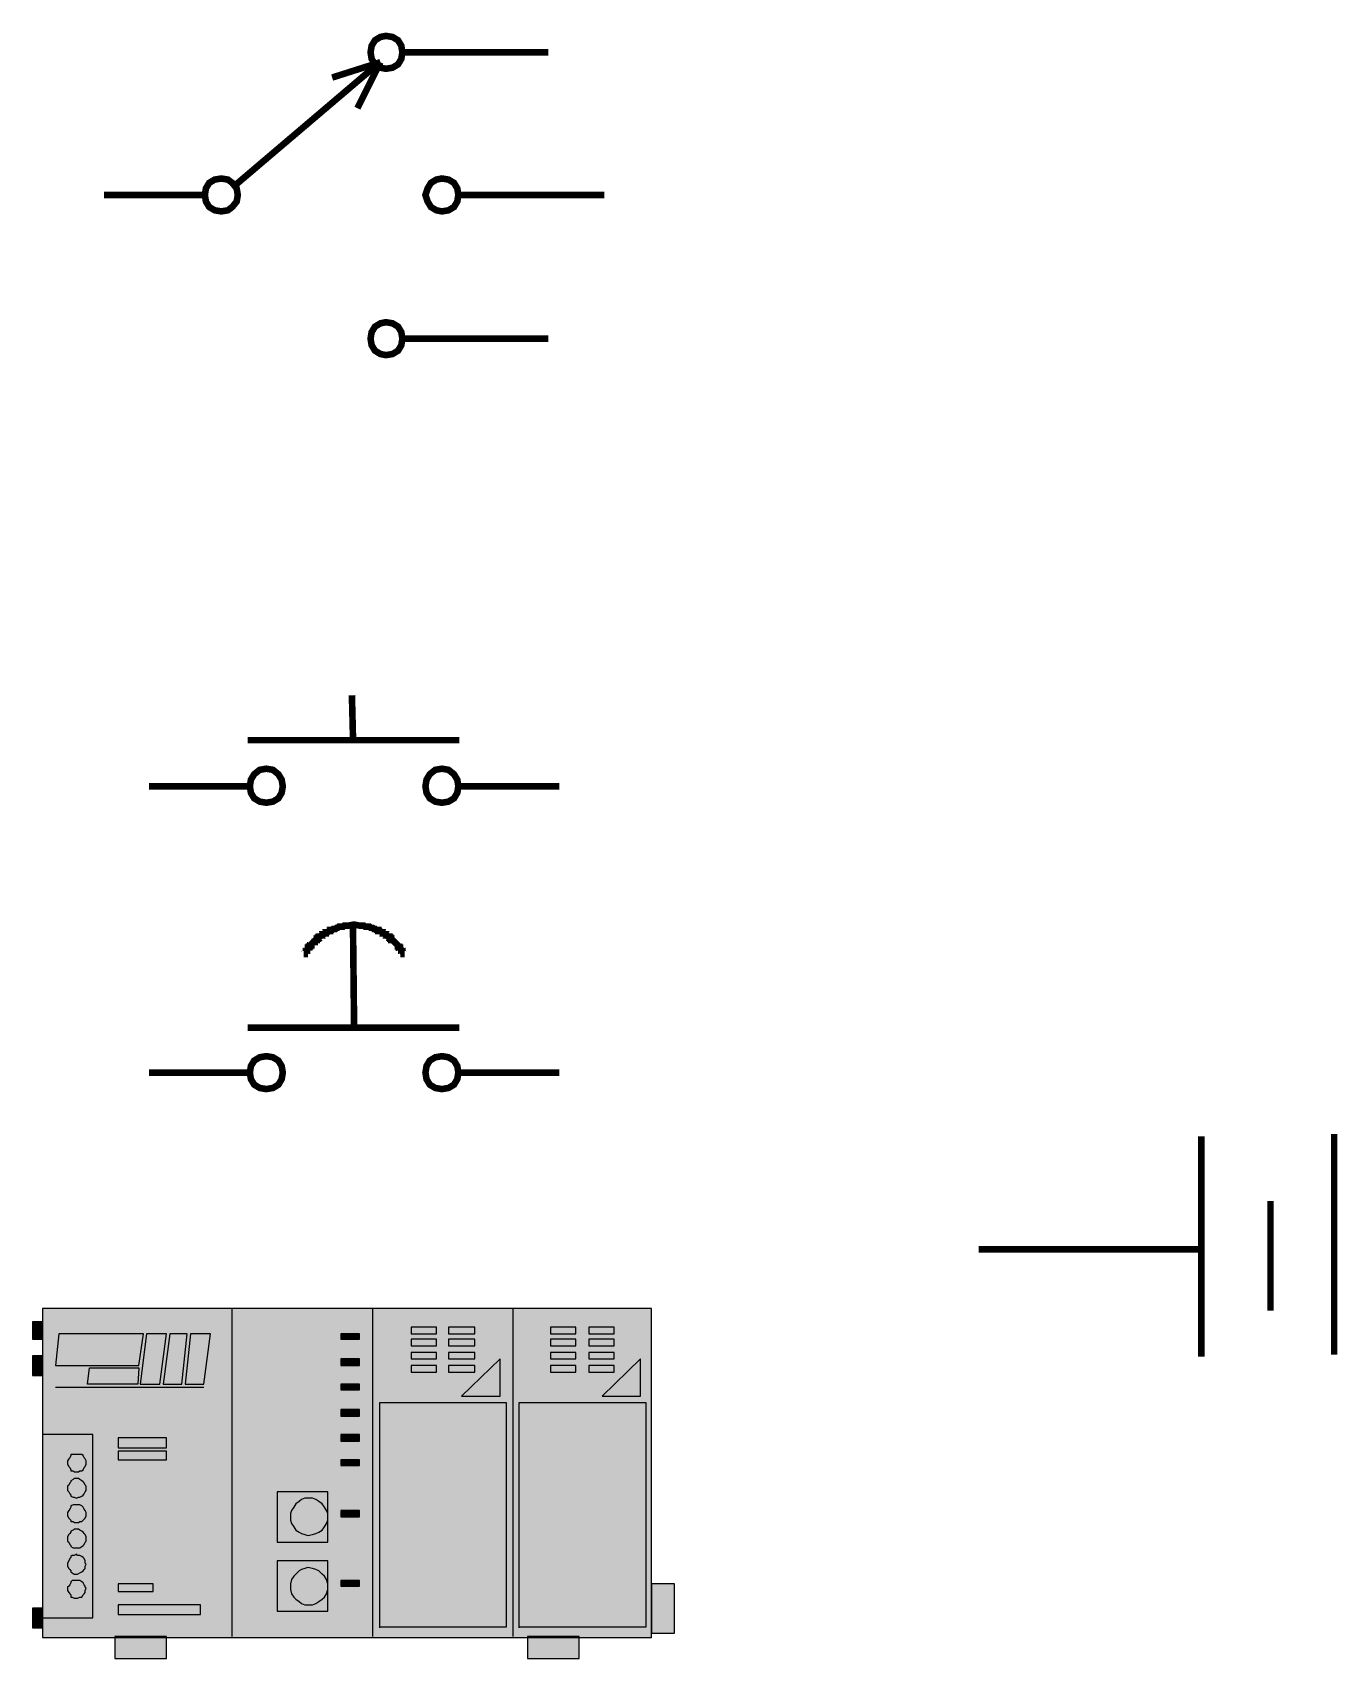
# Model space of a CAD drawing. Extents: x 0.2 to 11.5, y 0.2 to 7.2.
# Drawn here: x 0.2 to 5.23, y 0.25 to 6.52 of the extents above; entities that cross this region are included whole.
import ezdxf

# ---------------------------------------------------------------- set-up
doc = ezdxf.new("R2010")
doc.units = 0
doc.header["$LTSCALE"] = 0.423333
doc.layers.add('FOREGROUND', color=7, linetype='CONTINUOUS')

msp = doc.modelspace()

# ---------------------------------------------------------------- linework, layer by layer
at = {"layer": 'FOREGROUND', "color": 15, "linetype": 'CONTINUOUS'}
for p, q in [((0.9694, 0.3344), (0.9694, 1.6002)), ((1.5113, 0.3344), (1.5113, 1.6002)), ((2.0532, 0.3344), (2.0532, 1.6002)), ((0.8594, 1.2954), (0.2879, 1.2954))]:
    msp.add_line(p, q, dxfattribs=at)
at = {"layer": 'FOREGROUND', "linetype": 'CONTINUOUS', "const_width": 0.0254}
for points in [[(1.6256, 6.4474), (1.6214, 6.422), (1.6087, 6.4008), (1.5875, 6.3881), (1.5621, 6.3839), (1.5409, 6.3881), (1.5198, 6.4008), (1.5071, 6.422), (1.5028, 6.4474), (1.5071, 6.4728), (1.5198, 6.4939), (1.5409, 6.5066), (1.5621, 6.5109), (1.5875, 6.5066), (1.6087, 6.4939), (1.6214, 6.4728)], [(0.9906, 5.897), (0.9864, 5.8716), (0.9694, 5.8505), (0.9525, 5.8378), (0.9271, 5.8335), (0.9017, 5.8378), (0.8805, 5.8505), (0.8678, 5.8716), (0.8636, 5.897), (0.8678, 5.9224), (0.8805, 5.9436), (0.9017, 5.9563), (0.9271, 5.9605), (0.9525, 5.9563), (0.9694, 5.9436), (0.9864, 5.9224)], [(1.8415, 5.897), (1.8373, 5.8716), (1.8246, 5.8505), (1.8034, 5.8378), (1.778, 5.8335), (1.7568, 5.8378), (1.7357, 5.8505), (1.723, 5.8716), (1.7145, 5.897), (1.723, 5.9224), (1.7357, 5.9436), (1.7568, 5.9563), (1.778, 5.9605), (1.8034, 5.9563), (1.8246, 5.9436), (1.8373, 5.9224)], [(1.6256, 5.3425), (1.6214, 5.3171), (1.6087, 5.2959), (1.5875, 5.2832), (1.5621, 5.279), (1.5409, 5.2832), (1.5198, 5.2959), (1.5071, 5.3171), (1.5028, 5.3425), (1.5071, 5.3679), (1.5198, 5.389), (1.5409, 5.4017), (1.5621, 5.406), (1.5875, 5.4017), (1.6087, 5.389), (1.6214, 5.3679)], [(1.1642, 3.6153), (1.1599, 3.5899), (1.1472, 3.5687), (1.1261, 3.556), (1.1007, 3.5518), (1.0753, 3.556), (1.0541, 3.5687), (1.0414, 3.5899), (1.0372, 3.6153), (1.0414, 3.6407), (1.0541, 3.6618), (1.0753, 3.6788), (1.1007, 3.683), (1.1261, 3.6788), (1.1472, 3.6618), (1.1599, 3.6407)], [(1.8415, 3.6153), (1.8373, 3.5899), (1.8246, 3.5687), (1.8034, 3.556), (1.778, 3.5518), (1.7526, 3.556), (1.7314, 3.5687), (1.7187, 3.5899), (1.7145, 3.6153), (1.7187, 3.6407), (1.7314, 3.6618), (1.7526, 3.6788), (1.778, 3.683), (1.8034, 3.6788), (1.8246, 3.6618), (1.8373, 3.6407)], [(1.1642, 2.5104), (1.1599, 2.485), (1.1472, 2.4638), (1.1261, 2.4511), (1.1007, 2.4469), (1.0753, 2.4511), (1.0541, 2.4638), (1.0414, 2.485), (1.0372, 2.5104), (1.0414, 2.5358), (1.0541, 2.5569), (1.0753, 2.5696), (1.1007, 2.5739), (1.1261, 2.5696), (1.1472, 2.5569), (1.1599, 2.5358)], [(1.8415, 2.5104), (1.8373, 2.485), (1.8246, 2.4638), (1.8034, 2.4511), (1.778, 2.4469), (1.7526, 2.4511), (1.7314, 2.4638), (1.7187, 2.485), (1.7145, 2.5104), (1.7187, 2.5358), (1.7314, 2.5569), (1.7526, 2.5696), (1.778, 2.5739), (1.8034, 2.5696), (1.8246, 2.5569), (1.8373, 2.5358)]]:
    msp.add_lwpolyline(points, close=True, dxfattribs=at)
for points in [[(0.9864, 5.9394), (1.524, 6.3966)], [(1.5409, 6.4093), (1.3547, 6.35)], [(1.5409, 6.4093), (1.452, 6.2315)], [(1.6256, 6.4474), (2.1886, 6.4474)], [(0.4741, 5.897), (0.8636, 5.897)], [(1.8415, 5.897), (2.4045, 5.897)], [(1.6256, 5.3425), (2.1886, 5.3425)], [(1.4309, 3.9666), (1.4351, 3.8015)], [(1.0287, 3.7931), (1.8457, 3.7931)], [(0.6477, 3.6153), (1.0372, 3.6153)], [(1.8415, 3.6153), (2.231, 3.6153)], [(1.6341, 2.9676), (1.6298, 2.9676), (1.6298, 2.9718), (1.6256, 2.976), (1.6256, 2.9803), (1.6214, 2.9803), (1.6214, 2.9845), (1.6171, 2.9887), (1.6171, 2.993), (1.6129, 2.993), (1.6129, 2.9972), (1.6087, 2.9972), (1.6087, 3.0014), (1.6044, 3.0057), (1.6002, 3.0099), (1.596, 3.0141), (1.5917, 3.0184), (1.5875, 3.0226), (1.5833, 3.0226), (1.5833, 3.0268), (1.579, 3.0268), (1.579, 3.0311), (1.5748, 3.0311), (1.5748, 3.0353), (1.5706, 3.0353), (1.5663, 3.0395), (1.5621, 3.0395), (1.5621, 3.0438), (1.5579, 3.0438), (1.5536, 3.048), (1.5494, 3.048), (1.5494, 3.0522), (1.5452, 3.0522), (1.5409, 3.0565), (1.5367, 3.0565), (1.5325, 3.0565), (1.5325, 3.0607), (1.5282, 3.0607), (1.524, 3.0607), (1.5198, 3.0649), (1.5155, 3.0649), (1.5113, 3.0692), (1.5071, 3.0692), (1.5028, 3.0692), (1.4986, 3.0734), (1.4944, 3.0734), (1.4859, 3.0734), (1.4817, 3.0734), (1.4774, 3.0776), (1.469, 3.0776), (1.4605, 3.0776), (1.4393, 3.0819), (1.4182, 3.0776), (1.4097, 3.0776), (1.4012, 3.0776), (1.397, 3.0734), (1.3928, 3.0734), (1.3843, 3.0734), (1.3801, 3.0734), (1.3758, 3.0692), (1.3716, 3.0692), (1.3674, 3.0649), (1.3631, 3.0649), (1.3589, 3.0649), (1.3547, 3.0607), (1.3504, 3.0607), (1.3462, 3.0607), (1.3462, 3.0565), (1.342, 3.0565), (1.3377, 3.0522), (1.3335, 3.0522), (1.3293, 3.0522), (1.3293, 3.048), (1.325, 3.048), (1.3208, 3.0438), (1.3166, 3.0438), (1.3166, 3.0395), (1.3123, 3.0395), (1.3081, 3.0353), (1.3039, 3.0353), (1.3039, 3.0311), (1.2996, 3.0311), (1.2996, 3.0268), (1.2954, 3.0268), (1.2954, 3.0226), (1.2912, 3.0226), (1.2869, 3.0184), (1.2869, 3.0141), (1.2827, 3.0141), (1.2785, 3.0099), (1.2742, 3.0057), (1.2742, 3.0014), (1.27, 3.0014), (1.27, 2.9972), (1.2658, 2.9972), (1.2658, 2.993), (1.2615, 2.993), (1.2615, 2.9887), (1.2573, 2.9845), (1.2573, 2.9803), (1.2531, 2.9803), (1.2531, 2.976), (1.2488, 2.9718), (1.2488, 2.9676), (1.2446, 2.9676)], [(1.4351, 3.0734), (1.4393, 2.6924)], [(1.0287, 2.6839), (1.8457, 2.6839)], [(0.6477, 2.5104), (1.0372, 2.5104)], [(1.8415, 2.5104), (2.231, 2.5104)], [(4.7075, 2.2648), (4.7075, 1.4139)], [(5.2197, 2.2733), (5.2197, 1.4224)], [(4.9742, 2.0151), (4.9742, 1.5917)], [(3.8481, 1.8288), (4.7075, 1.8288)]]:
    msp.add_lwpolyline(points, dxfattribs=at)
at = {"layer": 'FOREGROUND', "linetype": 'CONTINUOUS'}
for points in [[(0.2371, 1.6002), (0.2371, 0.3302), (2.5866, 0.3302), (2.5866, 1.6002)], [(0.2371, 1.6002), (0.2371, 0.3302), (2.5866, 0.3302), (2.5866, 1.6002)], [(0.199, 1.5494), (0.199, 1.4817), (0.2371, 1.4817), (0.2371, 1.5494)], [(0.199, 1.5494), (0.199, 1.4817), (0.2371, 1.4817), (0.2371, 1.5494)], [(0.199, 1.4182), (0.199, 1.342), (0.2371, 1.342), (0.2371, 1.4182)], [(0.199, 1.4182), (0.199, 1.342), (0.2371, 1.342), (0.2371, 1.4182)], [(0.2371, 1.1134), (0.2371, 0.4064), (0.4318, 0.4064), (0.4318, 1.1134)], [(0.3683, 1.0372), (0.3598, 1.0372), (0.3556, 1.0372), (0.3471, 1.0372), (0.3471, 1.0329), (0.3429, 1.0245), (0.3387, 1.0202), (0.3344, 1.0118), (0.3344, 1.0033), (0.3344, 0.9991), (0.3387, 0.9906), (0.3429, 0.9864), (0.3471, 0.9779), (0.3471, 0.9737), (0.3556, 0.9737), (0.3598, 0.9694), (0.3683, 0.9694), (0.3768, 0.9694), (0.381, 0.9737), (0.3895, 0.9737), (0.3937, 0.9779), (0.3979, 0.9864), (0.4022, 0.9906), (0.4064, 0.9991), (0.4064, 1.0033), (0.4064, 1.0118), (0.4022, 1.0202), (0.3979, 1.0245), (0.3937, 1.0329), (0.3895, 1.0372), (0.381, 1.0372), (0.3768, 1.0372)], [(0.3683, 0.944), (0.3598, 0.944), (0.3556, 0.9398), (0.3471, 0.9356), (0.3471, 0.9313), (0.3429, 0.9271), (0.3387, 0.9186), (0.3344, 0.9144), (0.3344, 0.9059), (0.3344, 0.8975), (0.3387, 0.8932), (0.3429, 0.8848), (0.3471, 0.8805), (0.3471, 0.8763), (0.3556, 0.8721), (0.3598, 0.8721), (0.3683, 0.8678), (0.3768, 0.8721), (0.381, 0.8721), (0.3895, 0.8763), (0.3937, 0.8805), (0.3979, 0.8848), (0.4022, 0.8932), (0.4064, 0.8975), (0.4064, 0.9059), (0.4064, 0.9144), (0.4022, 0.9186), (0.3979, 0.9271), (0.3937, 0.9313), (0.3895, 0.9356), (0.381, 0.9398), (0.3768, 0.944)], [(1.143, 0.8932), (1.143, 0.6985), (1.3377, 0.6985), (1.3377, 0.8932)], [(0.3683, 0.8424), (0.3598, 0.8424), (0.3556, 0.8424), (0.3471, 0.8382), (0.3471, 0.834), (0.3429, 0.8255), (0.3387, 0.8213), (0.3344, 0.8128), (0.3344, 0.8086), (0.3344, 0.8001), (0.3387, 0.7916), (0.3429, 0.7874), (0.3471, 0.7832), (0.3471, 0.7789), (0.3556, 0.7789), (0.3598, 0.7747), (0.3683, 0.7747), (0.3768, 0.7747), (0.381, 0.7789), (0.3895, 0.7789), (0.3937, 0.7832), (0.3979, 0.7874), (0.4022, 0.7916), (0.4064, 0.8001), (0.4064, 0.8086), (0.4064, 0.8128), (0.4022, 0.8213), (0.3979, 0.8255), (0.3937, 0.834), (0.3895, 0.8382), (0.381, 0.8424), (0.3768, 0.8424)], [(1.2615, 0.8678), (1.2488, 0.8678), (1.2361, 0.8636), (1.2277, 0.8551), (1.215, 0.8467), (1.2065, 0.834), (1.198, 0.8213), (1.1938, 0.8086), (1.1938, 0.7959), (1.1938, 0.7832), (1.198, 0.7705), (1.2065, 0.7578), (1.215, 0.7451), (1.2277, 0.7366), (1.2361, 0.7324), (1.2488, 0.7281), (1.2615, 0.7239), (1.2785, 0.7281), (1.2912, 0.7324), (1.3039, 0.7366), (1.3166, 0.7451), (1.325, 0.7578), (1.3335, 0.7705), (1.3377, 0.7832), (1.3377, 0.7959), (1.3377, 0.8086), (1.3335, 0.8213), (1.325, 0.834), (1.3166, 0.8467), (1.3039, 0.8551), (1.2912, 0.8636), (1.2785, 0.8678)], [(0.3683, 0.7493), (0.3598, 0.7493), (0.3556, 0.7451), (0.3471, 0.7408), (0.3471, 0.7366), (0.3429, 0.7324), (0.3387, 0.7281), (0.3344, 0.7197), (0.3344, 0.7112), (0.3344, 0.7027), (0.3387, 0.6985), (0.3429, 0.69), (0.3471, 0.6858), (0.3471, 0.6816), (0.3556, 0.6773), (0.3598, 0.6773), (0.3683, 0.6773), (0.3768, 0.6773), (0.381, 0.6773), (0.3895, 0.6816), (0.3937, 0.6858), (0.3979, 0.69), (0.4022, 0.6985), (0.4064, 0.7027), (0.4064, 0.7112), (0.4064, 0.7197), (0.4022, 0.7281), (0.3979, 0.7324), (0.3937, 0.7366), (0.3895, 0.7408), (0.381, 0.7451), (0.3768, 0.7493)], [(0.3683, 0.6519), (0.3598, 0.6477), (0.3514, 0.6477), (0.3471, 0.6435), (0.3471, 0.6392), (0.3429, 0.635), (0.3387, 0.6265), (0.3344, 0.6181), (0.3344, 0.6138), (0.3344, 0.6054), (0.3387, 0.5969), (0.3429, 0.5927), (0.3471, 0.5884), (0.3471, 0.5842), (0.3514, 0.58), (0.3598, 0.5757), (0.3683, 0.5757), (0.3725, 0.5757), (0.381, 0.58), (0.3895, 0.5842), (0.3937, 0.5884), (0.3979, 0.5927), (0.4022, 0.5969), (0.4022, 0.6054), (0.4064, 0.6138), (0.4022, 0.6181), (0.4022, 0.6265), (0.3979, 0.635), (0.3937, 0.6392), (0.3895, 0.6435), (0.381, 0.6477), (0.3725, 0.6477)], [(1.143, 0.6265), (1.143, 0.4318), (1.3377, 0.4318), (1.3377, 0.6265)], [(1.2615, 0.6011), (1.2488, 0.5969), (1.2361, 0.5927), (1.2277, 0.5884), (1.215, 0.5757), (1.2065, 0.5673), (1.198, 0.5546), (1.1938, 0.5376), (1.1938, 0.5292), (1.1938, 0.5165), (1.198, 0.4995), (1.2065, 0.4868), (1.215, 0.4784), (1.2277, 0.4699), (1.2361, 0.4614), (1.2488, 0.4572), (1.2615, 0.4572), (1.2785, 0.4572), (1.2912, 0.4614), (1.3039, 0.4699), (1.3166, 0.4784), (1.325, 0.4868), (1.3335, 0.4995), (1.3377, 0.5165), (1.3377, 0.5292), (1.3377, 0.5376), (1.3335, 0.5546), (1.325, 0.5673), (1.3166, 0.5757), (1.3039, 0.5884), (1.2912, 0.5927), (1.2785, 0.5969)], [(0.3683, 0.5503), (0.3598, 0.5503), (0.3514, 0.5503), (0.3471, 0.5461), (0.3471, 0.5419), (0.3429, 0.5334), (0.3387, 0.5292), (0.3344, 0.5249), (0.3344, 0.5207), (0.3344, 0.5122), (0.3387, 0.5038), (0.3429, 0.4995), (0.3471, 0.4953), (0.3471, 0.4868), (0.3514, 0.4868), (0.3598, 0.4826), (0.3683, 0.4826), (0.3725, 0.4826), (0.381, 0.4868), (0.3895, 0.4868), (0.3937, 0.4953), (0.3979, 0.4995), (0.4022, 0.5038), (0.4022, 0.5122), (0.4064, 0.5207), (0.4022, 0.5249), (0.4022, 0.5292), (0.3979, 0.5334), (0.3937, 0.5419), (0.3895, 0.5461), (0.381, 0.5503), (0.3725, 0.5503)], [(2.5866, 0.3471), (2.6755, 0.3471), (2.6755, 0.5376), (2.5866, 0.5376)], [(0.199, 0.4445), (0.199, 0.3683), (0.2371, 0.3683), (0.2371, 0.4445)], [(0.199, 0.4445), (0.199, 0.3683), (0.2371, 0.3683), (0.2371, 0.4445)], [(0.5165, 0.3344), (0.5165, 0.2498), (0.7154, 0.2498), (0.7154, 0.3344)], [(2.1082, 0.3344), (2.1082, 0.2498), (2.3072, 0.2498), (2.3072, 0.3344)]]:
    msp.add_lwpolyline(points, close=True, dxfattribs=at)
at = {"layer": 'FOREGROUND', "color": 1, "linetype": 'CONTINUOUS'}
for points in [[(1.6595, 1.5282), (1.6595, 1.5028), (1.7568, 1.5028), (1.7568, 1.5282)], [(2.1971, 1.5282), (2.1971, 1.5028), (2.2945, 1.5028), (2.2945, 1.5282)], [(1.6595, 1.4817), (1.6595, 1.4563), (1.7568, 1.4563), (1.7568, 1.4817)], [(2.3453, 1.4817), (2.3453, 1.4563), (2.4426, 1.4563), (2.4426, 1.4817)], [(1.8034, 1.4309), (1.8034, 1.4055), (1.905, 1.4055), (1.905, 1.4309)], [(2.1971, 1.4309), (2.1971, 1.4055), (2.2945, 1.4055), (2.2945, 1.4309)], [(2.3961, 1.2615), (2.5442, 1.2615), (2.5442, 1.4055)], [(1.6595, 1.3801), (1.6595, 1.3547), (1.7568, 1.3547), (1.7568, 1.3801)], [(2.3453, 1.3801), (2.3453, 1.3547), (2.4426, 1.3547), (2.4426, 1.3801)]]:
    msp.add_lwpolyline(points, close=True, dxfattribs=at)
at = {"layer": 'FOREGROUND', "color": 15, "linetype": 'CONTINUOUS'}
for points in [[(1.6595, 1.5282), (1.6595, 1.5028), (1.7568, 1.5028), (1.7568, 1.5282)], [(1.8034, 1.5282), (1.8034, 1.5028), (1.905, 1.5028), (1.905, 1.5282)], [(2.1971, 1.5282), (2.1971, 1.5028), (2.2945, 1.5028), (2.2945, 1.5282)], [(2.1971, 1.5282), (2.1971, 1.5028), (2.2945, 1.5028), (2.2945, 1.5282)], [(2.3453, 1.5282), (2.3453, 1.5028), (2.4426, 1.5028), (2.4426, 1.5282)], [(2.3453, 1.5282), (2.3453, 1.5028), (2.4426, 1.5028), (2.4426, 1.5282)], [(1.6595, 1.4817), (1.6595, 1.4563), (1.7568, 1.4563), (1.7568, 1.4817)], [(1.8034, 1.4817), (1.8034, 1.4563), (1.905, 1.4563), (1.905, 1.4817)], [(2.1971, 1.4817), (2.1971, 1.4563), (2.2945, 1.4563), (2.2945, 1.4817)], [(2.1971, 1.4817), (2.1971, 1.4563), (2.2945, 1.4563), (2.2945, 1.4817)], [(2.3453, 1.4817), (2.3453, 1.4563), (2.4426, 1.4563), (2.4426, 1.4817)], [(2.3453, 1.4817), (2.3453, 1.4563), (2.4426, 1.4563), (2.4426, 1.4817)], [(1.6595, 1.4309), (1.6595, 1.4055), (1.7568, 1.4055), (1.7568, 1.4309)], [(1.8034, 1.4309), (1.8034, 1.4055), (1.905, 1.4055), (1.905, 1.4309)], [(2.1971, 1.4309), (2.1971, 1.4055), (2.2945, 1.4055), (2.2945, 1.4309)], [(2.1971, 1.4309), (2.1971, 1.4055), (2.2945, 1.4055), (2.2945, 1.4309)], [(2.3453, 1.4309), (2.3453, 1.4055), (2.4426, 1.4055), (2.4426, 1.4309)], [(2.3453, 1.4309), (2.3453, 1.4055), (2.4426, 1.4055), (2.4426, 1.4309)], [(0.6054, 1.3081), (0.4106, 1.3081), (0.4191, 1.3716), (0.6096, 1.3716)], [(1.6595, 1.3801), (1.6595, 1.3547), (1.7568, 1.3547), (1.7568, 1.3801)], [(1.8034, 1.3801), (1.8034, 1.3547), (1.905, 1.3547), (1.905, 1.3801)], [(2.1971, 1.3801), (2.1971, 1.3547), (2.2945, 1.3547), (2.2945, 1.3801)], [(2.1971, 1.3801), (2.1971, 1.3547), (2.2945, 1.3547), (2.2945, 1.3801)], [(2.3453, 1.3801), (2.3453, 1.3547), (2.4426, 1.3547), (2.4426, 1.3801)], [(2.3453, 1.3801), (2.3453, 1.3547), (2.4426, 1.3547), (2.4426, 1.3801)], [(1.143, 0.8932), (1.143, 0.6985), (1.3377, 0.6985), (1.3377, 0.8932)], [(1.143, 0.6265), (1.143, 0.4318), (1.3377, 0.4318), (1.3377, 0.6265)]]:
    msp.add_lwpolyline(points, close=True, dxfattribs=at)
at = {"layer": 'FOREGROUND', "color": 7, "linetype": 'CONTINUOUS'}
for points in [[(0.2879, 1.3801), (0.6096, 1.3801), (0.6265, 1.5028), (0.3006, 1.5028)], [(0.6138, 1.3081), (0.69, 1.3081), (0.7154, 1.5028), (0.6392, 1.5028)], [(0.7027, 1.3081), (0.7747, 1.3081), (0.7959, 1.5028), (0.7281, 1.5028)], [(0.7874, 1.3081), (0.8594, 1.3081), (0.8848, 1.5028), (0.8086, 1.5028)], [(1.3885, 1.5028), (1.3885, 1.4817), (1.4605, 1.4817), (1.4605, 1.5028)], [(1.3885, 1.4055), (1.3885, 1.3801), (1.4605, 1.3801), (1.4605, 1.4055)], [(1.3885, 1.3081), (1.3885, 1.2869), (1.4605, 1.2869), (1.4605, 1.3081)], [(1.3885, 1.2107), (1.3885, 1.1853), (1.4605, 1.1853), (1.4605, 1.2107)], [(0.5292, 1.1007), (0.5292, 1.0626), (0.7154, 1.0626), (0.7154, 1.1007)], [(1.3885, 1.1134), (1.3885, 1.088), (1.4605, 1.088), (1.4605, 1.1134)], [(0.5292, 1.0499), (0.5292, 1.016), (0.7154, 1.016), (0.7154, 1.0499)], [(1.3885, 1.016), (1.3885, 0.9948), (1.4605, 0.9948), (1.4605, 1.016)], [(1.3885, 0.8213), (1.3885, 0.7959), (1.4605, 0.7959), (1.4605, 0.8213)], [(0.5292, 0.5376), (0.5292, 0.508), (0.6646, 0.508), (0.6646, 0.5376)], [(1.3885, 0.5503), (1.3885, 0.5292), (1.4605, 0.5292), (1.4605, 0.5503)], [(0.5292, 0.4572), (0.5292, 0.4191), (0.8467, 0.4191), (0.8467, 0.4572)]]:
    msp.add_lwpolyline(points, close=True, dxfattribs=at)
at = {"layer": 'FOREGROUND', "color": 5, "linetype": 'CONTINUOUS'}
msp.add_lwpolyline([(1.8542, 1.2615), (2.0024, 1.2615), (2.0024, 1.4055)], close=True, dxfattribs=at)
at = {"layer": 'FOREGROUND', "color": 7, "linetype": 'CONTINUOUS'}
for points in [[(2.0278, 1.2361), (1.5367, 1.2361), (1.5367, 0.3683)], [(2.5654, 1.2361), (2.0743, 1.2361), (2.0743, 0.3683)]]:
    msp.add_lwpolyline(points, dxfattribs=at)
at = {"layer": 'FOREGROUND', "color": 15, "linetype": 'CONTINUOUS'}
for points in [[(1.5367, 0.3725), (2.0278, 0.3725), (2.0278, 1.2361)], [(2.0743, 0.3725), (2.5654, 0.3725), (2.5654, 1.2361)]]:
    msp.add_lwpolyline(points, dxfattribs=at)
at = {"layer": 'FOREGROUND', "color": 2, "linetype": 'CONTINUOUS'}
for points in [[(0.3683, 1.0372), (0.3598, 1.0372), (0.3556, 1.0372), (0.3471, 1.0372), (0.3471, 1.0329), (0.3429, 1.0245), (0.3387, 1.0202), (0.3344, 1.0118), (0.3344, 1.0033), (0.3344, 0.9991), (0.3387, 0.9906), (0.3429, 0.9864), (0.3471, 0.9779), (0.3471, 0.9737), (0.3556, 0.9737), (0.3598, 0.9694), (0.3683, 0.9694), (0.3768, 0.9694), (0.381, 0.9737), (0.3895, 0.9737), (0.3937, 0.9779), (0.3979, 0.9864), (0.4022, 0.9906), (0.4064, 0.9991), (0.4064, 1.0033), (0.4064, 1.0118), (0.4022, 1.0202), (0.3979, 1.0245), (0.3937, 1.0329), (0.3895, 1.0372), (0.381, 1.0372), (0.3768, 1.0372)], [(0.3683, 0.944), (0.3598, 0.944), (0.3556, 0.9398), (0.3471, 0.9356), (0.3471, 0.9313), (0.3429, 0.9271), (0.3387, 0.9186), (0.3344, 0.9144), (0.3344, 0.9059), (0.3344, 0.8975), (0.3387, 0.8932), (0.3429, 0.8848), (0.3471, 0.8805), (0.3471, 0.8763), (0.3556, 0.8721), (0.3598, 0.8721), (0.3683, 0.8678), (0.3768, 0.8721), (0.381, 0.8721), (0.3895, 0.8763), (0.3937, 0.8805), (0.3979, 0.8848), (0.4022, 0.8932), (0.4064, 0.8975), (0.4064, 0.9059), (0.4064, 0.9144), (0.4022, 0.9186), (0.3979, 0.9271), (0.3937, 0.9313), (0.3895, 0.9356), (0.381, 0.9398), (0.3768, 0.944)], [(0.3683, 0.8424), (0.3598, 0.8424), (0.3556, 0.8424), (0.3471, 0.8382), (0.3471, 0.834), (0.3429, 0.8255), (0.3387, 0.8213), (0.3344, 0.8128), (0.3344, 0.8086), (0.3344, 0.8001), (0.3387, 0.7916), (0.3429, 0.7874), (0.3471, 0.7832), (0.3471, 0.7789), (0.3556, 0.7789), (0.3598, 0.7747), (0.3683, 0.7747), (0.3768, 0.7747), (0.381, 0.7789), (0.3895, 0.7789), (0.3937, 0.7832), (0.3979, 0.7874), (0.4022, 0.7916), (0.4064, 0.8001), (0.4064, 0.8086), (0.4064, 0.8128), (0.4022, 0.8213), (0.3979, 0.8255), (0.3937, 0.834), (0.3895, 0.8382), (0.381, 0.8424), (0.3768, 0.8424)], [(0.3683, 0.7493), (0.3598, 0.7493), (0.3556, 0.7451), (0.3471, 0.7408), (0.3471, 0.7366), (0.3429, 0.7324), (0.3387, 0.7281), (0.3344, 0.7197), (0.3344, 0.7112), (0.3344, 0.7027), (0.3387, 0.6985), (0.3429, 0.69), (0.3471, 0.6858), (0.3471, 0.6816), (0.3556, 0.6773), (0.3598, 0.6773), (0.3683, 0.6773), (0.3768, 0.6773), (0.381, 0.6773), (0.3895, 0.6816), (0.3937, 0.6858), (0.3979, 0.69), (0.4022, 0.6985), (0.4064, 0.7027), (0.4064, 0.7112), (0.4064, 0.7197), (0.4022, 0.7281), (0.3979, 0.7324), (0.3937, 0.7366), (0.3895, 0.7408), (0.381, 0.7451), (0.3768, 0.7493)], [(0.3683, 0.6519), (0.3598, 0.6477), (0.3514, 0.6477), (0.3471, 0.6435), (0.3471, 0.6392), (0.3429, 0.635), (0.3387, 0.6265), (0.3344, 0.6181), (0.3344, 0.6138), (0.3344, 0.6054), (0.3387, 0.5969), (0.3429, 0.5927), (0.3471, 0.5884), (0.3471, 0.5842), (0.3514, 0.58), (0.3598, 0.5757), (0.3683, 0.5757), (0.3725, 0.5757), (0.381, 0.58), (0.3895, 0.5842), (0.3937, 0.5884), (0.3979, 0.5927), (0.4022, 0.5969), (0.4022, 0.6054), (0.4064, 0.6138), (0.4022, 0.6181), (0.4022, 0.6265), (0.3979, 0.635), (0.3937, 0.6392), (0.3895, 0.6435), (0.381, 0.6477), (0.3725, 0.6477)], [(0.3683, 0.5503), (0.3598, 0.5503), (0.3514, 0.5503), (0.3471, 0.5461), (0.3471, 0.5419), (0.3429, 0.5334), (0.3387, 0.5292), (0.3344, 0.5249), (0.3344, 0.5207), (0.3344, 0.5122), (0.3387, 0.5038), (0.3429, 0.4995), (0.3471, 0.4953), (0.3471, 0.4868), (0.3514, 0.4868), (0.3598, 0.4826), (0.3683, 0.4826), (0.3725, 0.4826), (0.381, 0.4868), (0.3895, 0.4868), (0.3937, 0.4953), (0.3979, 0.4995), (0.4022, 0.5038), (0.4022, 0.5122), (0.4064, 0.5207), (0.4022, 0.5249), (0.4022, 0.5292), (0.3979, 0.5334), (0.3937, 0.5419), (0.3895, 0.5461), (0.381, 0.5503), (0.3725, 0.5503)]]:
    msp.add_lwpolyline(points, close=True, dxfattribs=at)
at = {"layer": 'FOREGROUND'}
for points in [[(0.2371, 1.6002), (0.2371, 0.3302), (2.5866, 1.6002), (2.5866, 0.3302)], [(0.199, 1.5494), (0.199, 1.4817), (0.2371, 1.5494), (0.2371, 1.4817)], [(0.199, 1.4182), (0.199, 1.342), (0.2371, 1.4182), (0.2371, 1.342)], [(0.2371, 1.1134), (0.2371, 0.4064), (0.4318, 1.1134), (0.4318, 0.4064)], [(1.143, 0.8932), (1.143, 0.6985), (1.3377, 0.8932), (1.3377, 0.6985)], [(1.143, 0.6265), (1.143, 0.4318), (1.3377, 0.6265), (1.3377, 0.4318)], [(2.5866, 0.3471), (2.6755, 0.3471), (2.5866, 0.5376), (2.6755, 0.5376)], [(0.199, 0.4445), (0.199, 0.3683), (0.2371, 0.4445), (0.2371, 0.3683)], [(0.5165, 0.3344), (0.5165, 0.2498), (0.7154, 0.3344), (0.7154, 0.2498)], [(2.1082, 0.3344), (2.1082, 0.2498), (2.3072, 0.3344), (2.3072, 0.2498)]]:
    msp.add_solid(points, dxfattribs=at)
at = {"layer": 'FOREGROUND', "color": 1}
for points in [[(1.6595, 1.5282), (1.6595, 1.5028), (1.7568, 1.5282), (1.7568, 1.5028)], [(2.1971, 1.5282), (2.1971, 1.5028), (2.2945, 1.5282), (2.2945, 1.5028)], [(1.6595, 1.4817), (1.6595, 1.4563), (1.7568, 1.4817), (1.7568, 1.4563)], [(2.3453, 1.4817), (2.3453, 1.4563), (2.4426, 1.4817), (2.4426, 1.4563)], [(1.8034, 1.4309), (1.8034, 1.4055), (1.905, 1.4309), (1.905, 1.4055)], [(2.1971, 1.4309), (2.1971, 1.4055), (2.2945, 1.4309), (2.2945, 1.4055)], [(2.3961, 1.2615), (2.5442, 1.2615), (2.3961, 1.2615), (2.5442, 1.4055)], [(1.6595, 1.3801), (1.6595, 1.3547), (1.7568, 1.3801), (1.7568, 1.3547)], [(2.3453, 1.3801), (2.3453, 1.3547), (2.4426, 1.3801), (2.4426, 1.3547)]]:
    msp.add_solid(points, dxfattribs=at)
at = {"layer": 'FOREGROUND', "color": 7}
for points in [[(0.2879, 1.3801), (0.6096, 1.3801), (0.3006, 1.5028), (0.6265, 1.5028)], [(0.6138, 1.3081), (0.69, 1.3081), (0.6392, 1.5028), (0.7154, 1.5028)], [(0.7027, 1.3081), (0.7747, 1.3081), (0.7281, 1.5028), (0.7959, 1.5028)], [(0.7874, 1.3081), (0.8594, 1.3081), (0.8086, 1.5028), (0.8848, 1.5028)], [(1.3885, 1.5028), (1.3885, 1.4817), (1.4605, 1.5028), (1.4605, 1.4817)], [(1.3885, 1.4055), (1.3885, 1.3801), (1.4605, 1.4055), (1.4605, 1.3801)], [(1.3885, 1.3081), (1.3885, 1.2869), (1.4605, 1.3081), (1.4605, 1.2869)], [(1.3885, 1.2107), (1.3885, 1.1853), (1.4605, 1.2107), (1.4605, 1.1853)], [(0.5292, 1.1007), (0.5292, 1.0626), (0.7154, 1.1007), (0.7154, 1.0626)], [(1.3885, 1.1134), (1.3885, 1.088), (1.4605, 1.1134), (1.4605, 1.088)], [(0.5292, 1.0499), (0.5292, 1.016), (0.7154, 1.0499), (0.7154, 1.016)], [(1.3885, 1.016), (1.3885, 0.9948), (1.4605, 1.016), (1.4605, 0.9948)], [(1.3885, 0.8213), (1.3885, 0.7959), (1.4605, 0.8213), (1.4605, 0.7959)], [(0.5292, 0.5376), (0.5292, 0.508), (0.6646, 0.5376), (0.6646, 0.508)], [(1.3885, 0.5503), (1.3885, 0.5292), (1.4605, 0.5503), (1.4605, 0.5292)], [(0.5292, 0.4572), (0.5292, 0.4191), (0.8467, 0.4572), (0.8467, 0.4191)]]:
    msp.add_solid(points, dxfattribs=at)
at = {"layer": 'FOREGROUND', "color": 5}
msp.add_solid([(1.8542, 1.2615), (2.0024, 1.2615), (1.8542, 1.2615), (2.0024, 1.4055)], dxfattribs=at)
at = {"layer": 'FOREGROUND', "color": 15}
msp.add_solid([(0.6054, 1.3081), (0.4106, 1.3081), (0.6096, 1.3716), (0.4191, 1.3716)], dxfattribs=at)

doc.saveas('drawing.dxf')
